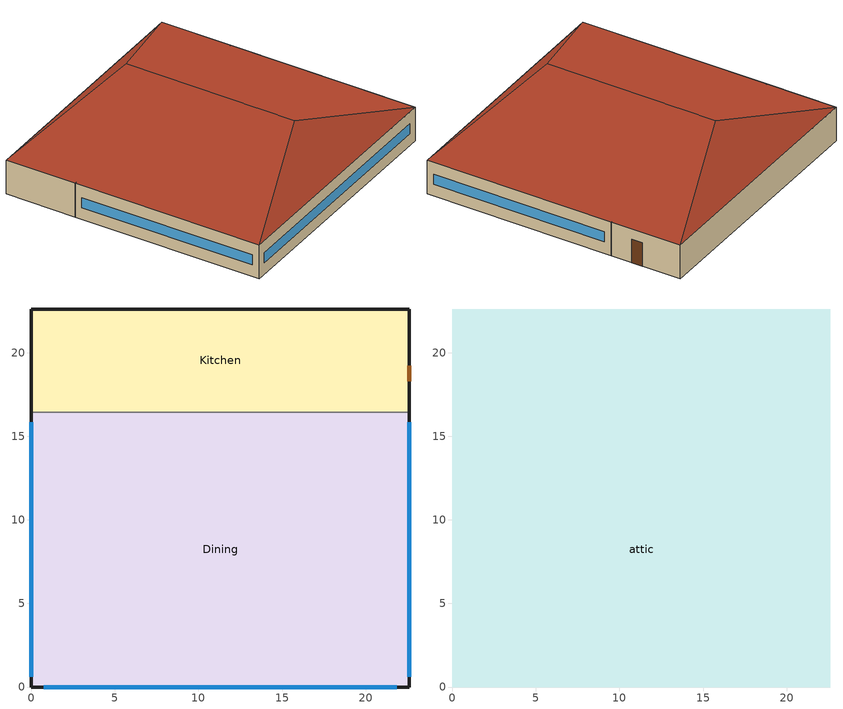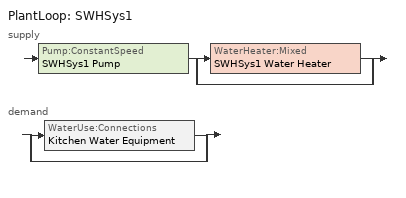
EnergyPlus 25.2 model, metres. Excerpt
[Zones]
Dining
 floor ground (Dining_Floor_Ffactor): 22.61,16.44 22.61,0 0,0 0,16.44 z0
 wall outside (nonres_ext_wall_grd): 0,16.44 0,0 22.61,0 22.61,16.44 z0:3.05
 wall to Kitchen (int_wall): 22.61,16.44 0,16.44 z0:3.05
 window (NonresWindow_U_0.362_SHGC_East_0.359): 22.61,0.6 22.61,15.84 z1.07:1.98
 window (NonresWindow_U_0.362_SHGC_South_0.359): 0.75,0 21.86,0 z1.07:1.98
 window (NonresWindow_U_0.362_SHGC_West_0.359): 0,15.84 0,0.6 z1.07:1.98
Kitchen
 floor ground (Kitchen_Floor_Ffactor): 22.61,22.61 22.61,16.44 0,16.44 0,22.61 z0
 wall outside (nonres_ext_wall_grd): 22.61,16.44 22.61,22.61 0,22.61 0,16.44 z0:3.05
 door (Swinging Door_con): 22.61,18.29 22.61,19.21 z0:2.13
attic
 floor to Dining (nonres_roof_floor): 0,0 0,16.44 22.61,16.44 22.61,0 z3.05
 floor to Kitchen (nonres_roof_floor): 22.61,22.61 22.61,16.44 0,16.44 0,22.61 z3.05
 roof outside (AtticRoofDeck): 0,0,3.05 22.61,0,3.05 11.3,3.77,6.82; 22.61,22.61,3.05 0,22.61,3.05 11.3,18.84,6.82; 0,22.61,3.05 0,0,3.05 11.3,3.77,6.82 11.3,18.84,6.82; 22.61,0,3.05 22.61,22.61,3.05 11.3,18.84,6.82 11.3,3.77,6.82
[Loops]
PlantLoop 'SWHSys1'
 supply: Pump:ConstantSpeed 'SWHSys1 Pump' > split
  | WaterHeater:Mixed 'SWHSys1 Water Heater'
  | bypass
 demand: split
  | WaterUse:Connections 'Kitchen Water Equipment'
  | bypass
[Building]
RestaurantSitDown: North Axis {deg}=0; Terrain=City; Loads Convergence Tolerance Value {W}=0.04; Temperature Convergence Tolerance Value {deltaC}=0.2; Solar Distribution=FullInteriorAndExterior; Maximum Number of Warmup Days=25; Minimum Number of Warmup Days=6
[Site:Location]
Site:Location=Albuquerque.Intl.Sunport_NM_USA WMO=723650; Latitude {N+ S-}=35.04; Longitude {W- E+}=-106.62; Time Zone Relative to GMT {GMT+/-}=-7; Elevation {m}=1620
[SizingPeriod:DesignDay] Day of Month=21; Dry-Bulb Temperature Range Modifier Type=DefaultMultipliers; Humidity Condition Type=Wetbulb; Barometric Pressure {Pa}=83318; Rain {Yes/No}=No; Snow on ground {Yes/No}=No; Daylight Savings Time Indicator=No
Name | Month | Day Type | Maximum Dry-Bulb Temperature {C} | Daily Dry-Bulb Temperature Range {C} | Wetbulb at Maximum Dry-Bulb {C} | Wind Speed {m/s} design conditions vs. traditional 6.71 m/s (15 mph) | Wind Direction {Degrees; N=0, S=180} | Solar Model Indicator | Clearness {0.0 to 1.1} | Wind Speed {m/s} design conditions vs. traditional 3.35 m/s (7mph) | ASHRAE Clear Sky Optical Depth for Beam Irradiance (taub) | ASHRAE Clear Sky Optical Depth for Diffuse Irradiance (taud)
Albuquerque.Intl.Sunport_NM_USA Ann Htg 99.6% Condns DB | 12 | WinterDesignDay | -7.9 | 0 | -7.9 | 3.2 | 0 | ASHRAEClearSky | 0
Albuquerque.Intl.Sunport_NM_USA Ann Clg .4% Condns DB=>MWB | 7 | SummerDesignDay | 35.1 | 13.5 | 15.7 |  | 220 | ASHRAETau |  | 4.4 | 0.463 | 1.887
[Site:WaterMainsTemperature]
Calculation Method=Correlation; Annual average outdoor air temperature {C}=13.6333; Maximum difference in monthly average outdoor air temperatures {C}=23.5
[Site:GroundTemperature:FCfactorMethod]
January Ground Temperature {C}=13.7; February Ground Temperature {C}=7; March Ground Temperature {C}=2.1; April Ground Temperature {C}=2.6; May Ground Temperature {C}=4.3; June Ground Temperature {C}=8.8; July Ground Temperature {C}=13.9; August Ground Temperature {C}=17.8; September Ground Temperature {C}=23.2; October Ground Temperature {C}=25.6; November Ground Temperature {C}=24.1; December Ground Temperature {C}=20.5
[Material:NoMass]
Opaque Door panel_con: MediumRough, 0.475973, 0.9, 0.7, 0.7
Nonres_Roof_Insulation: MediumSmooth, 8.09839, 0.9, 0.7, 0.7
Nonres_Exterior_Wall_Insulation_grd: MediumSmooth, 1.40499, 0.9, 0.7, 0.7
[Construction]
Swinging Door_con: Opaque Door panel_con
InteriorFurnishings: Std Wood 6inch
AtticRoofDeck: F12 Asphalt shingles, G02 16mm plywood
int_wall: G01 13mm gypsum board, G01 13mm gypsum board
nonres_roof_floor: G01 16mm gypsum board, Nonres_Roof_Insulation
nonres_ext_wall_grd: F07 25mm stucco, G01 16mm gypsum board, Nonres_Exterior_Wall_Insulation_grd, G01 16mm gypsum board
NonresWindow_U_0.362_SHGC_South_0.359: Nonres Window Glazing Layer South
NonresWindow_U_0.362_SHGC_East_0.359: Nonres Window Glazing Layer East
NonresWindow_U_0.362_SHGC_West_0.359: Nonres Window Glazing Layer West
[Material]
Name | Roughness | Thickness {m} | Conductivity {W/m-K} | Density {kg/m3} | Specific Heat {J/kg-K} | Thermal Absorptance | Solar Absorptance | Visible Absorptance | Absorptance:Thermal | Absorptance:Solar | Absorptance:Visible
Std Wood 6inch | MediumSmooth | 0.15 | 0.12 | 540 | 1210 | 0.9 | 0.7 | 0.7
F07 25mm stucco | Smooth | 0.0254 | 0.72 | 1856 | 840 | 0.9 | 0.7 | 0.7
F12 Asphalt shingles | VeryRough | 0.0032 | 0.04 | 1120 | 1260 |  |  |  | 0.9 | 0.7
G01 13mm gypsum board | Smooth | 0.0127 | 0.16 | 800 | 1090 |  |  |  | 0.9 | 0.7 | 0.5
G01 16mm gypsum board | MediumSmooth | 0.0159 | 0.16 | 800 | 1090
G02 16mm plywood | Smooth | 0.0159 | 0.12 | 544 | 1210
[WindowMaterial:SimpleGlazingSystem] U-Factor {W/m2-K}=2.05553; Solar Heat Gain Coefficient=0.359; Visible Transmittance=0.3949
Nonres Window Glazing Layer South; Nonres Window Glazing Layer East; Nonres Window Glazing Layer West
[Construction:FfactorGroundFloor] F-Factor {W/m-K}=0.90012
Name | Area {m2} | PerimeterExposed {m}
Dining_Floor_Ffactor | 371.748 | 55.4941
Kitchen_Floor_Ffactor | 139.405 | 34.9407
[Zone] Type=1; Multiplier=1; Floor Area {m2}=autocalculate
Name | Ceiling Height {m} | Volume {m3} | Part of Total Floor Area
Dining | 3.0488 | 1133.39 | Yes
Kitchen | 3.0488 | 425.0187 | Yes
attic | -9999 | 856.2589 | No
[InternalMass] Construction=InteriorFurnishings
Name | Zone or ZoneList | Surface Area {m2}
Dining_InternalMass_1 | Dining | 743.4961
Kitchen_InternalMass_1 | Kitchen | 278.8105
[People] Number of People Schedule=BLDG_OCC_SCH; Fraction Radiant=0.3; Sensible Heat Fraction=AUTOCALCULATE; Activity Level Schedule=ACTIVITY_SCH; Enable ASHRAE 55 Comfort Warnings=No; Mean Radiant Temperature Calculation Type=EnclosureAveraged; Work Efficiency Schedule=WORK_EFF_SCH; Clothing Insulation Calculation Method=ClothingInsulationSchedule; Clothing Insulation Schedule=CLOTHING_SCH; Air Velocity Schedule=AIR_VELO_SCH; Thermal Comfort Model 1 Type=FANGER
Name | Zone or ZoneList or Space or SpaceList | Number of People Calculation Method | Floor Area per Person {m2/person} | Number of People
Dining People | Dining | Area/Person | 1.327
Kitchen People | Kitchen | People |  | 7.5279
[Lights] Design Level Calculation Method=Watts/Area; Return Air Fraction=0; Fraction Radiant=0.7; Fraction Visible=0.2; Fraction Replaceable=1; Return Air Fraction Calculated from Plenum Temperature=No
Name | Zone or ZoneList or Space or SpaceList | Schedule | Watts per Zone Floor Area {W/m2}
Dining_Lights | Dining | ltg_sch_dining | 5.161959
Kitchen_Lights | Kitchen | ltg_sch_kitchen | 8.359092
[ElectricEquipment] Design Level Calculation Method=EquipmentLevel
Name | Zone or ZoneList or Space or SpaceList | Schedule | Design Level {W} | Fraction Latent | Fraction Radiant | Fraction Lost
Dining_MiscElec_Equip | Dining | BLDG_EQUIP_SCH | 22833.3 | 0.25 | 0.3 | 0
Kitchen_MiscElec_Equip | Kitchen | BLDG_EQUIP_SCH | 53277.7 | 0.25 | 0.3 | 0.2
Kitchen_Reach-in-Freezer | Kitchen | Always_on | 277.5 | 0 | 0.25 | 0
Kitchen_Reach-in-Refrigerator | Kitchen | Always_on | 313.3 | 0 | 0.25 | 0
[GasEquipment]
Kitchen_MiscGas_Equip: Zone or ZoneList or Space or SpaceList=Kitchen; Schedule=Rest_GAS_EQUIP_SCH; Design Level Calculation Method=EquipmentLevel; Design Level {W}=85624.8; Fraction Latent=0.1; Fraction Radiant=0.2; Fraction Lost=0.7
[ZoneInfiltration:DesignFlowRate] Temperature Term Coefficient=0; Velocity Squared Term Coefficient=0
Name | Zone or ZoneList | Schedule | Design Flow Rate Calculation Method | Flow per Exterior Surface Area {m3/s-m2} | Constant Term Coefficient | Velocity Term Coefficient | Design Flow Rate {m3/s}
Dining_Infiltration | Dining | INFIL_SCH_PNNL | Flow/ExteriorWallArea | 0.00019935 | 0 | 0.224
Dining_Door_Infiltration | Dining | VESTIBULE_DOOR_INFIL_SCH | Flow/Zone |  | 1 | 0 | 0.389828
Kitchen_Infiltration | Kitchen | INFIL_SCH_PNNL | Flow/ExteriorWallArea | 0.00019935 | 0 | 0.224
attic_Infiltration | attic | ALWAYS_ON | Flow/Zone |  | 1 | 0 | 0.2378
[Exterior:Lights] Control Option=AstronomicalClock
Name | Schedule | Design Level {W}
Exterior_Lights_a | Exterior_lighting_schedule_a | 204.54
Exterior_Lights_b | Exterior_lighting_schedule_b_2016 | 1305.94
[WaterHeater:Mixed] Deadband Temperature Difference {deltaC}=2; Maximum Temperature Limit {C}=82.2222; Heater Control Type=Cycle; Off Cycle Parasitic Heat Fraction to Tank=0; Ambient Temperature Zone=KITCHEN
Name | Tank Volume {m3} | Setpoint Temperature Schedule | Heater Maximum Capacity {W} | Heater Fuel Type | Heater Thermal Efficiency | Off Cycle Parasitic Fuel Consumption Rate {W} | Off Cycle Parasitic Fuel Type | On Cycle Parasitic Fuel Consumption Rate {W} | On Cycle Parasitic Fuel Type | Ambient Temperature Indicator | Off Cycle Loss Coefficient to Ambient Temperature {W/K} | On Cycle Loss Coefficient to Ambient Temperature {W/K} | Use Side Effectiveness | Source Side Effectiveness | Use Side Design Flow Rate {m3/s} | Source Side Design Flow Rate {m3/s} | Indirect Water Heating Recovery Time {hr} | Heater Minimum Capacity {W} | Peak Use Flow Rate {m3/s} | Use Flow Rate Fraction Schedule | Cold Water Supply Temperature Schedule
SWHSys1 Water Heater | 0.757082 | SWHSys1 Water Heater Setpoint Temperature Schedule Name | 58614.21 | NATURALGAS | 0.95 | 803.228 | NATURALGAS | 803.228 | NATURALGAS | zone | 9.64329 | 9.64329 | 1 | 1 | AUTOSIZE | AUTOSIZE | 1.5
SWH Booster E Water Heater | 0.0227125 | Booster Water Setpoint Temp Schedule | 8000 | Electricity | 1 |  | Electricity |  |  | Zone | 1.05316 | 1.05316 |  |  |  |  |  | 0 | 8.391e-05 | BLDG_SWH_SCH | Booster Water Inlet Temp Schedule
[Sizing:Plant]
SWHSys1: Loop Type=Heating; Design Loop Exit Temperature {C}=60; Loop Design Temperature Difference {deltaC}=5
[PlantLoop]
SWHSys1: Fluid Type=WATER; Plant Equipment Operation Scheme=SWHSys1 Loop Operation Scheme List; Maximum Loop Temperature {C}=60; Minimum Loop Temperature {C}=10; Maximum Loop Flow Rate {m3/s}=AUTOSIZE; Minimum Loop Flow Rate {m3/s}=0; Plant Loop Volume {m3}=AUTOSIZE; Load Distribution Scheme=Optimal
[Pump:ConstantSpeed]
SWHSys1 Pump: Design Flow Rate {m3/s}=autosize; Design Pump Head {Pa}=29891; Design Power Consumption {W}=AUTOSIZE; Motor Efficiency=0.3; Fraction of Motor Inefficiencies to Fluid Stream=0; Pump Control Type=Intermittent
[PlantEquipmentList]
SWHSys1 Equipment List: SWHSys1 Water Heater
[PlantEquipmentOperation:HeatingLoad]
SWHSys1 Operation Scheme: Load Range 1 Lower Limit {W}=0; Load Range 1 Upper Limit {W}=1000000000000000; Range 1 Equipment List=SWHSys1 Equipment List
[PlantEquipmentOperationSchemes]
SWHSys1 Loop Operation Scheme List: Control Scheme 1=SWHSys1 Operation Scheme; Control Scheme 1 Schedule=PlantOnSched
[SetpointManager:Scheduled]
SWHSys1 Loop Setpoint Manager: Control Variable=Temperature; Schedule=SWHSys1-Loop-Temp-Schedule; Setpoint Node or NodeList=SWHSys1 Supply Outlet Node
[WaterUse:Equipment]
Kitchen Water Equipment: Peak Flow Rate {m3/s}=0.00013985; Flow Rate Fraction Schedule=BLDG_SWH_SCH; Target Temperature Schedule=Kitchen Water Equipment Temp Sched; Hot Water Supply Temperature Schedule=Kitchen Water Equipment Hot Supply Temp Sched; Zone=Kitchen; Sensible Fraction Schedule=Kitchen Water Equipment Sensible fract sched; Latent Fraction Schedule=Kitchen Water Equipment Latent fract sched
[WaterUse:Connections]
Kitchen Water Equipment: Water Use Equipment 1=Kitchen Water Equipment
[HVACTemplate:System:VRF]
VRF_System_1: Gross Rated Total Cooling Capacity {W} (N1)=Autosize; Gross Rated Cooling COP {W/W} (N2)=3.5; Minimum Outdoor Temperature in Cooling Mode {C} (N3)=-5; Maximum Outdoor Temperature in Cooling Mode {C} (N4)=43; Gross Rated Heating Capacity {W} (N5)=Autosize; Rated Heating Capacity Sizing Ratio (N6)=1; Gross Rated Heating COP {W/W} (N7)=4; Minimum Outdoor Temperature in Heating Mode {C} (N8)=-20; Maximum Outdoor Temperature in Heating Mode {C} (N9)=15; Minimum Heat Pump Part-Load Ratio (N10)=0.15; Zone Name for Master Thermostat Location (A3)=Dining; Master Thermostat Priority Control Type (A4)=LoadPriority; Heat Pump Waste Heat Recovery (A6)=No; Equivalent Piping Length for Cooling {m} (N11)=30; Vertical Height for Piping Correction {m} (N12)=10; Equivalent Piping Length for Heating {m} (N13)=30; Crankcase Heater Power per Compressor {W} (N14)=15; Number of Compressors (N15)=2; Ratio of Compressor Size to Total Capacity (N16)=0.5; Max Outdoor Dry-bulb Temp for Crankcase Heater {C} (N17)=5; Defrost Strategy (A7)=ReverseCycle; Defrost Control (A8)=OnDemand; Defrost Time Period Fraction (N18)=0.058333; Resistive Defrost Heater Capacity {W} (N19)=Autosize; Max Outdoor Dry-bulb Temp for Defrost {C} (N20)=5; Condenser Type (A9)=AirCooled; Evaporative Condenser Effectiveness (N22)=0.9; Evaporative Condenser Air Flow Rate {m3/s} (N23)=Autosize; Evaporative Condenser Pump Power {W} (N24)=Autosize; Basin Heater Capacity {W/K} (N25)=0.5; Basin Heater Setpoint Temperature {C} (N26)=2; Fuel Type (A11)=Electricity
[HVACTemplate:Zone:VRF] Template VRF System Name (A2)=VRF_System_1; Rated Total Heating Capacity Sizing Ratio (N3)=1; Cooling Supply Air Flow Rate (N4)=Autosize; No Cooling Supply Air Flow Rate (N5)=Autosize; Heating Supply Air Flow Rate (N6)=Autosize; No Heating Supply Air Flow Rate (N7)=Autosize; Cooling Outdoor Air Flow Rate (N8)=Autosize; Heating Outdoor Air Flow Rate (N9)=Autosize; No Load Outdoor Air Flow Rate (N10)=Autosize; Supply Air Fan Placement (A9)=DrawThrough; Supply Fan Total Efficiency (N14)=0.7; Supply Fan Delta Pressure (N15)=300; Supply Fan Motor Efficiency (N16)=0.9; Cooling Coil Type (A10)=VariableRefrigerantFlowDX; Cooling Coil Gross Rated Total Capacity (N17)=Autosize; Cooling Coil Gross Rated Sensible Heat Ratio (N18)=Autosize; Heat Pump Heating Coil Type (A12)=VariableRefrigerantFlowDX; Heat Pump Heating Coil Gross Rated Capacity (N19)=Autosize; Zone Terminal Unit On Parasitic Electric Energy Use (N20)=30; Zone Terminal Unit Off Parasitic Electric Energy Use (N21)=20; Zone Cooling Design Supply Air Temperature Input Method (A15)=SupplyAirTemperature; Zone Cooling Design Supply Air Temperature (N22)=12.8; Zone Heating Design Supply Air Temperature Input Method (A16)=SupplyAirTemperature; Zone Heating Design Supply Air Temperature (N24)=50
Name | Template Thermostat Name (A3)
Dining | Thermostat_Dining
Kitchen | Thermostat_Kitchen
[HVACTemplate:Thermostat] Constant Heating Setpoint {C}=20
Name | Constant Cooling Setpoint {C}
Thermostat_Dining | 23.8
Thermostat_Kitchen | 24
[SCHEDULE:COMPACT]
ltg_sch_dining: Through: 12/31, For: SummerDesignDay, Until: 24:00, 1, For: WinterDesignDay, Until: 24:00, 0, For: Weekdays, Until: 5:00, 0.14241, Until: 6:00, 0.18988, Until: 8:00, 0.37975, Until: 10:00, 0.56963, Until: 22:00, 0.85444, Until: 23:00, 0.47469, Until: 24:00, 0.28481, For: Saturday, Until: 1:00, 0.18988, Until: 6:00, 0.14241, Until: 8:00, 0.28481, Until: 10:00, 0.56963, Until: 17:00, 0.75951, Until: 22:00, 0.85444, Until: 23:00, 0.47469, Until: 24:00, 0.28481, For: AllOtherDays, Until: 1:00, 0.18988, Until: 6:00, 0.14241, Until: 8:00, 0.28481, Until: 10:00, 0.47469, Until: 16:00, 0.66457, Until: 22:00, 0.56963, Until: 23:00, 0.47469, Until: 24:00, 0.28481
ltg_sch_kitchen: Through: 12/31, For: SummerDesignDay, Until: 24:00, 1, For: WinterDesignDay, Until: 24:00, 0, For: Weekdays, Until: 5:00, 0.12273, Until: 6:00, 0.16364, Until: 8:00, 0.32728, Until: 10:00, 0.49091, Until: 22:00, 0.73637, Until: 23:00, 0.4091, Until: 24:00, 0.24546, For: Saturday, Until: 1:00, 0.16364, Until: 6:00, 0.12273, Until: 8:00, 0.24546, Until: 10:00, 0.49091, Until: 17:00, 0.65455, Until: 22:00, 0.73637, Until: 23:00, 0.4091, Until: 24:00, 0.24546, For: AllOtherDays, Until: 1:00, 0.16364, Until: 6:00, 0.12273, Until: 8:00, 0.24546, Until: 10:00, 0.4091, Until: 16:00, 0.57273, Until: 22:00, 0.49091, Until: 23:00, 0.4091, Until: 24:00, 0.24546
[Schedule:Compact]
BLDG_EQUIP_SCH: Through: 12/31, For: Weekdays Saturday, Until: 01:00, 0.0298304, Until: 02:00, 0.0198869, Until: 03:00, 0.0298304, Until: 04:00, 0.0198869, Until: 05:00, 0.0497173, Until: 06:00, 0.119867, Until: 07:00, 0.129856, Until: 08:00, 0.149834, Until: 09:00, 0.179801, Until: 10:00, 0.209767, Until: 11:00, 0.259712, Until: 12:00, 0.289679, Until: 13:00, 0.269701, Until: 14:00, 0.249723, Until: 15:00, 0.229745, Until: 16:00, 0.229745, Until: 17:00, 0.259712, Until: 18:00, 0.259712, Until: 19:00, 0.239734, Until: 20:00, 0.219756, Until: 21:00, 0.199778, Until: 22:00, 0.179801, Until: 23:00, 0.0899003, Until: 24:00, 0.0298304, For: SummerDesignDay, Until: 24:00, 0.29, For: WinterDesignDay, Until: 24:00, 0, For: Sunday Holidays AllOtherDays, Until: 01:00, 0.0298304, Until: 02:00, 0.0198869, Until: 03:00, 0.0298304, Until: 04:00, 0.0198869, Until: 05:00, 0.0497173, Until: 06:00, 0.119322, Until: 07:00, 0.129856, Until: 08:00, 0.149834, Until: 09:00, 0.179801, Until: 10:00, 0.209767, Until: 11:00, 0.259712, Until: 12:00, 0.289679, Until: 13:00, 0.269701, Until: 14:00, 0.249723, Until: 15:00, 0.229745, Until: 16:00, 0.229745, Until: 17:00, 0.259712, Until: 18:00, 0.259712, Until: 19:00, 0.239734, Until: 20:00, 0.219756, Until: 21:00, 0.199778, Until: 22:00, 0.179801, Until: 23:00, 0.0899003, Until: 24:00, 0.0299668
Rest_GAS_EQUIP_SCH: Through: 12/31, For: Weekdays Saturday, Until: 01:00, 0.03, Until: 02:00, 0.02, Until: 03:00, 0.03, Until: 04:00, 0.02, Until: 05:00, 0.05, Until: 06:00, 0.12, Until: 07:00, 0.13, Until: 08:00, 0.15, Until: 09:00, 0.18, Until: 10:00, 0.21, Until: 11:00, 0.26, Until: 12:00, 0.29, Until: 13:00, 0.27, Until: 14:00, 0.25, Until: 15:00, 0.23, Until: 16:00, 0.23, Until: 17:00, 0.26, Until: 18:00, 0.26, Until: 19:00, 0.24, Until: 20:00, 0.22, Until: 21:00, 0.2, Until: 22:00, 0.18, Until: 23:00, 0.09, Until: 24:00, 0.03, For: SummerDesignDay, Until: 24:00, 0.29, For: WinterDesignDay, Until: 24:00, 0, For: Sunday Holidays AllOtherDays, Until: 01:00, 0.03, Until: 02:00, 0.02, Until: 03:00, 0.03, Until: 04:00, 0.02, Until: 05:00, 0.05, Until: 06:00, 0.12, Until: 07:00, 0.13, Until: 08:00, 0.15, Until: 09:00, 0.18, Until: 10:00, 0.21, Until: 11:00, 0.26, Until: 12:00, 0.29, Until: 13:00, 0.27, Until: 14:00, 0.25, Until: 15:00, 0.23, Until: 16:00, 0.23, Until: 17:00, 0.26, Until: 18:00, 0.26, Until: 19:00, 0.24, Until: 20:00, 0.22, Until: 21:00, 0.2, Until: 22:00, 0.18, Until: 23:00, 0.09, Until: 24:00, 0.03
BLDG_OCC_SCH: Through: 12/31, For: Weekdays, Until: 01:00, 0.05, Until: 05:00, 0, Until: 06:00, 0.05, Until: 07:00, 0.1, Until: 10:00, 0.4, Until: 11:00, 0.2, Until: 12:00, 0.5, Until: 13:00, 0.8, Until: 14:00, 0.7, Until: 15:00, 0.4, Until: 16:00, 0.2, Until: 17:00, 0.25, Until: 18:00, 0.5, Until: 21:00, 0.8, Until: 22:00, 0.5, Until: 23:00, 0.35, Until: 24:00, 0.2, For: SummerDesignDay, Until: 24:00, 1, For: WinterDesignDay, Until: 24:00, 0, For: Saturday, Until: 01:00, 0.05, Until: 06:00, 0, Until: 07:00, 0.05, Until: 09:00, 0.5, Until: 10:00, 0.4, Until: 11:00, 0.2, Until: 12:00, 0.45, Until: 14:00, 0.5, Until: 15:00, 0.35, Until: 18:00, 0.3, Until: 19:00, 0.7, Until: 20:00, 0.9, Until: 21:00, 0.7, Until: 22:00, 0.65, Until: 23:00, 0.55, Until: 24:00, 0.35, For: Sunday Holidays AllOtherDays, Until: 01:00, 0.05, Until: 06:00, 0, Until: 07:00, 0.05, Until: 09:00, 0.5, Until: 11:00, 0.2, Until: 12:00, 0.3, Until: 14:00, 0.5, Until: 15:00, 0.3, Until: 16:00, 0.2, Until: 17:00, 0.25, Until: 18:00, 0.35, Until: 19:00, 0.55, Until: 20:00, 0.65, Until: 21:00, 0.7, Until: 22:00, 0.35, Until: 24:00, 0.2
INFIL_SCH_PNNL: Through: 12/31, For: Weekdays, Until: 05:00, 1, Until: 24:00, 0.25, For: Saturday, Until: 05:00, 1, Until: 24:00, 0.25, For: WinterDesignDay SummerDesignDay, Until: 24:00, 1, For: Sunday Holidays AllOtherDays, Until: 05:00, 1, Until: 24:00, 0.25
VESTIBULE_DOOR_INFIL_SCH: Through: 12/31, For: Weekdays, Until: 06:00, 0, Until: 07:00, 0.131, Until: 10:00, 0.445, Until: 11:00, 0.241, Until: 12:00, 0.542, Until: 13:00, 0.821, Until: 14:00, 0.73, Until: 15:00, 0.445, Until: 16:00, 0.241, Until: 17:00, 0.345, Until: 18:00, 0.542, Until: 21:00, 0.821, Until: 22:00, 0.542, Until: 23:00, 0.345, Until: 24:00, 0.241, For: SummerDesignDay, Until: 24:00, 1, For: WinterDesignDay, Until: 24:00, 0, For: Saturday, Until: 06:00, 0, Until: 07:00, 0.131, Until: 09:00, 0.542, Until: 10:00, 0.445, Until: 11:00, 0.241, Until: 12:00, 0.445, Until: 14:00, 0.542, Until: 15:00, 0.445, Until: 18:00, 0.345, Until: 19:00, 0.73, Until: 20:00, 0.911, Until: 21:00, 0.73, Until: 22:00, 0.637, Until: 23:00, 0.542, Until: 24:00, 0.345, For: Sunday Holidays AllOtherDays, Until: 06:00, 0, Until: 07:00, 0.131, Until: 09:00, 0.542, Until: 11:00, 0.241, Until: 12:00, 0.345, Until: 14:00, 0.542, Until: 15:00, 0.345, Until: 16:00, 0.241, Until: 17:00, 0.345, Until: 18:00, 0.445, Until: 19:00, 0.542, Until: 20:00, 0.637, Until: 21:00, 0.73, Until: 22:00, 0.445, Until: 24:00, 0.241
Booster Water Inlet Temp Schedule: THROUGH: 12/31, FOR: AllDays, UNTIL: 24:00, 60
Booster Water Setpoint Temp Schedule: THROUGH: 12/31, FOR: AllDays, UNTIL: 24:00, 82.22
BLDG_SWH_SCH: Through: 12/31, For: Weekdays SummerDesignDay, Until: 01:00, 0.2, Until: 06:00, 0, Until: 07:00, 0.15, Until: 08:00, 0.6, Until: 09:00, 0.55, Until: 10:00, 0.45, Until: 11:00, 0.4, Until: 12:00, 0.45, Until: 13:00, 0.4, Until: 14:00, 0.35, Until: 17:00, 0.3, Until: 18:00, 0.4, Until: 19:00, 0.55, Until: 20:00, 0.6, Until: 21:00, 0.5, Until: 22:00, 0.55, Until: 23:00, 0.45, Until: 24:00, 0.25, For: Saturday WinterDesignDay, Until: 01:00, 0.2, Until: 06:00, 0, Until: 09:00, 0.15, Until: 10:00, 0.5, Until: 11:00, 0.45, Until: 13:00, 0.5, Until: 14:00, 0.45, Until: 16:00, 0.4, Until: 17:00, 0.35, Until: 18:00, 0.4, Until: 20:00, 0.55, Until: 21:00, 0.5, Until: 22:00, 0.55, Until: 23:00, 0.4, Until: 24:00, 0.3, For: Sunday Holidays AllOtherDays, Until: 01:00, 0.25, Until: 06:00, 0, Until: 10:00, 0.15, Until: 12:00, 0.5, Until: 14:00, 0.4, Until: 17:00, 0.3, Until: 18:00, 0.4, Until: 20:00, 0.5, Until: 21:00, 0.4, Until: 22:00, 0.5, Until: 23:00, 0.4, Until: 24:00, 0.2
PlantOnSched; ALWAYS_ON: Through: 12/31, For: AllDays, Until: 24:00, 1
ACTIVITY_SCH: Through: 12/31, For: AllDays, Until: 24:00, 120
WORK_EFF_SCH: Through: 12/31, For: AllDays, Until: 24:00, 0
AIR_VELO_SCH; Kitchen Water Equipment Sensible fract sched: Through: 12/31, For: AllDays, Until: 24:00, 0.2
CLOTHING_SCH: Through: 04/30, For: AllDays, Until: 24:00, 1, Through: 09/30, For: AllDays, Until: 24:00, 0.5, Through: 12/31, For: AllDays, Until: 24:00, 1
Kitchen Water Equipment Latent fract sched: Through: 12/31, For: AllDays, Until: 24:00, 0.05
Kitchen Water Equipment Temp Sched; SWHSys1-Loop-Temp-Schedule; SWHSys1 Water Heater Setpoint Temperature Schedule Name: Through: 12/31, For: AllDays, Until: 24:00, 60
Kitchen Water Equipment Hot Supply Temp Sched: Through: 12/31, For: AllDays, Until: 24:00, 55
Exterior_lighting_schedule_a: Through:12/31, For:AllDays, Until: 01:00, 1, Until: 06:00, 0, Until: 24:00, 1
Exterior_lighting_schedule_b_2016: Through:12/31, For:AllDays, Until: 06:00, 0.5, Until: 24:00, 1
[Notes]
The DOE Prototype Building Models were developed by Pacific Northwest National Laboratory (PNNL), under contract with the U.S.
Department of Energy (DOE).  These building models were derived from DOE's Commercial Reference Building Models with modifications
based on input from the ASHRAE Standard 90.1 committee, the Advanced Energy Design Guide series, and building industry experts. The
prototypes models were developed to quantify energy saving impacts from newly published editions of ASHRAE Standard 90.1, 189.1, IECC,
and other energy codes and standards.  The basic building descriptions can be found in the Scorecards posted at www.energycodes.gov
website. The recommended citation of the prototype models is
DOE and PNNL. 2023. Commercial Prototype Building Models, Richland, WA, Pacific Northwest National Laboratory. Available at https://www.energycodes.gov/development/commercial/prototype_models.
Detailed descriptions of the prototype model development and addenda modeling strategies can be found in the following  reports:
Maddox D.E., J. Zhang, Y. Xie, W. Xu, X. Liu, S. Wang, and M.I. Rosenberg. 2022. Energy and Energy Cost Savings Analysis of the 2021 IECC
for Commercial Buildings. PNNL-32816. Richland, WA: Pacific Northwest National Laboratory.
Zhang J., M.I. Rosenberg, J. Lerond, Y. Xie, C. Chandrasekharan Nambiar, Y. Chen, and R. Hart, et al. 2021. Energy Savings Analysis:
ANSI/ASHRAE/IES Standard 90.1-2019. PNNL-31488. Richland, WA: Pacific Northwest National Laboratory.
Zhang, J., Y. Chen, Y. Xie, M. Rosenberg, R. Hart. Energy and Energy Cost Savings Analysis of the 2018 IECC for Commercial Buildings.
2018. PNNL-28125. Richland, WA: Pacific Northwest National Laboratory.
DOE. 2017. Energy Savings Analysis: ANSI/ASHRAE/IES Standard 90.1-2016. Prepared by Athalye, R.A, M.A. Halverson, M.I. Rosenberg, B. Liu,
J. Zhang, R. Hart, V.V. Mendon, S. Goel, Y. Chen, Y. Xie, and M. Zhao, Richland, WA, Pacific Northwest National Laboratory. https://www.energycodes.gov/sites/default/files/documents/02202018_Standard_90.1-2016_Determination_TSD.pdf.
Zhang, J., Y. Xie, R.A. Athalye, J. Zhuge, M. Rosenberg, R. Hart, and B. Liu. Energy and Energy Cost Savings Analysis of the 2015 IECC
for Commercial Buildings. 2015. PNNL-24269 Rev. 1. Richland, WA: Pacific Northwest National
Laboratory. https://www.energycodes.gov/sites/default/files/documents/2015_IECC_Commercial_Analysis.pdf.
Halverson M.A., M.I. Rosenberg, W. Wang, J. Zhang, V.V. Mendon, R.A. Athalye, Y. Xie, R. Hart, S. Goel, 2014. ANSI/ASHRAE/IES Standard
90.1-2013 Determination of Energy Savings: Quantitative Analysis, PNNL-23479. Richland, WA: Pacific Northwest National Laboratory. https://www.energycodes.gov/sites/default/files/documents/901-2013_finalCommercialDeterminationQuantitativeAnalysis_TSD_0.pdf.
Goel S., R.A. Athalye, W. Wang, J. Zhang, M.I. Rosenberg, Y. Xie, and R. Hart, et al. 2014. Enhancements to ASHRAE Standard 90.1
Prototype Building Models. PNNL-23269. Richland, WA: Pacific Northwest National Laboratory. https://www.pnnl.gov/main/publications/external/technical_reports/PNNL-23269.pdf.
Zhang J., R.A. Athalye, R. Hart, M.I. Rosenberg, Y. Xie, S. Goel, and V.V. Mendon, et al. 2013. Energy and Energy Cost Savings Analysis
of the IECC for Commercial Buildings. PNNL-22760. Richland, WA: Pacific Northwest National Laboratory. http://www.pnnl.gov/main/publications/external/technical_reports/PNNL-22760.pdf.
Thornton B.A., M.I. Rosenberg, E.E. Richman, W. Wang, Y. Xie, J. Zhang, H. Cho, VV Mendon, R.A. Athalye, and B. Liu. 2011. Achieving
the 30% Goal: Energy and Cost Savings Analysis of ASHRAE Standard 90.1-2010. PNNL-20405. Richland, WA: Pacific Northwest National
Laboratory.  https://www.energycodes.gov/sites/default/files/documents/BECP_Energy_Cost_Savings_STD2010_May2011_v00.pdf.
WeatherFile:  USA_NM_Albuquerque.Intl.Sunport.723650_TMY3.epw
GPARM parameters as input:
Case = ASHRAE901_RestaurantSitDown_STD2022_Albuquerque
AnalysisPurpose = ProgressIndicator
AnalysisCodeName = ASHRAE901
AnalysisAmendment = NoneAmend
AnalysisPrototype = RestaurantSitDown
AnalysisScope = National
AnalysisState = National
AnalysisCity = USA_NM_Albuquerque
AnalysisCustomFlag = Default
hvac_autogen = Default
roof_solar_absorp = 0.7
sidelighting_control = yes_AY
economizer = NoEconomizer
skip_economizer_control = No
damper_sch = MinOA_MotorizedDamper_Sched
exterior_lights_watts = 0
exterior_lights_watts_a = 204.54
exterior_lights_watts_b = 1305.94
door_infil = 0.389828222
door_infil_sched = VESTIBULE_DOOR_INFIL_SCH
economizer_lockout = LockoutWithHeating
KitExh_Reduce_10pct = Yes
BLDG_EQUIP_SCH = BLDG_EQUIP_SCH_ADV
STD189_overhang = no
ext_lgt_sch = Exterior_Lgt_ALWAYS_ON
LTG_SCH_SET = LTG_SET_STD2013
freezer_power = 277.5
refrigerator_power = 313.3
HTGSETP_SCH = HTGSETP_SCH_NO_OPTIMUM
CLGSETP_SCH = CLGSETP_SCH_NO_OPTIMUM
HTGSETP_KITCHEN_SCH = HTGSETP_KITCHEN_SCH_NO_OPTIMUM
CLGSETP_KITCHEN_SCH = CLGSETP_KITCHEN_SCH_NO_OPTIMUM
swh_et_booster = 1
swh_ua_booster = 1.05315929589012
pipe_heat_loss = 947.76
evap_fan_power_case1 = 21.1428571428571
evap_fan_power_case2 = 18.8571428571429
walkin_lighting_sch = walkin_occ_lght_SCH_2
fan_total_eff = 0.385
skip_EMSprogram = no
